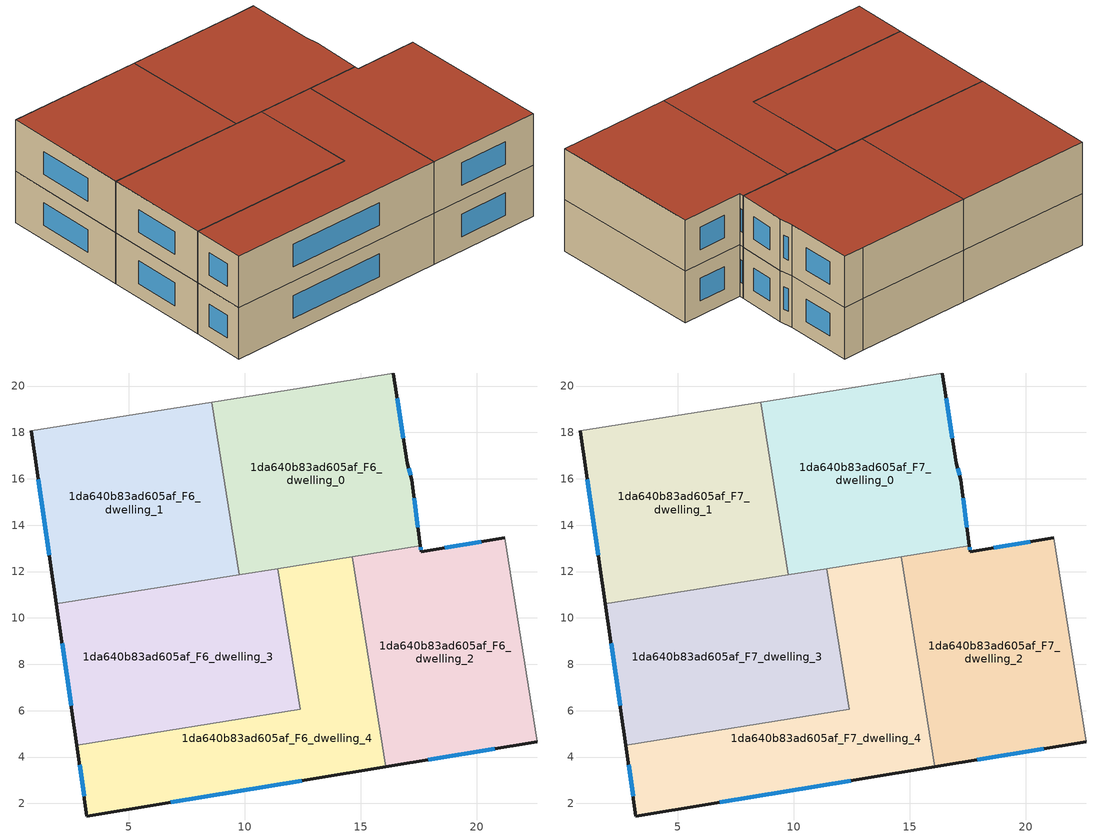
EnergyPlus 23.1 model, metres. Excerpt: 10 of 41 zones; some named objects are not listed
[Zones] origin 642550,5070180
1da640b83ad605af_F6_dwelling_0
 floor to 1da640b83ad605af_F5_dwelling_0 (EU_floor_Construction): 16.41,20.57 17.01,16.66 17.21,15.96 17.57,13.11 9.77,11.87 8.57,19.31 15.21,20.37 z18
 wall outside (EU_wall_Construction): 17.57,13.11 17.21,15.96 17.01,16.66 16.41,20.57 z18:21
 wall to 1da640b83ad605af_F6_dwelling_1 (EU_wall_Construction): 8.57,19.31 9.77,11.87 z18:21
 wall adiabatic (EU_wall_Construction): 16.41,20.57 15.21,20.37 8.57,19.31 z18:21
 wall to 1da640b83ad605af_F6_dwelling_4 (EU_wall_Construction): 11.43,12.13 14.63,12.64 z18:21
 wall to 1da640b83ad605af_F6_dwelling_2 (EU_wall_Construction): 14.63,12.64 17.57,13.11 z18:21
 wall to 1da640b83ad605af_F6_dwelling_3 (EU_wall_Construction): 9.77,11.87 11.43,12.13 z18:21
 window (EU_Window_Construction): 17.47,13.91 17.31,15.16 / 16.84,17.76 16.58,19.47 / 17.15,16.16 17.06,16.47 z18.84:20.16
1da640b83ad605af_F6_dwelling_1
 floor to 1da640b83ad605af_F5_dwelling_1 (EU_floor_Construction): 8.57,19.31 9.77,11.87 1.88,10.6 0.8,18.07 z18
 wall outside (EU_wall_Construction): 0.8,18.07 1.88,10.6 z18:21
 wall adiabatic (EU_wall_Construction): 8.57,19.31 0.8,18.07 z18:21
 wall to 1da640b83ad605af_F6_dwelling_3 (EU_wall_Construction): 1.88,10.6 9.77,11.87 z18:21
 window (EU_Window_Construction): 1.1,15.98 1.57,12.69 z18.84:20.16
1da640b83ad605af_F6_dwelling_2
 floor to 1da640b83ad605af_F5_dwelling_2 (EU_floor_Construction): 21.21,13.46 22.61,4.65 16.08,3.58 14.63,12.64 17.57,13.11 17.61,12.86 z18
 wall outside (EU_wall_Construction): 21.21,13.46 17.61,12.86 17.57,13.11 / 16.08,3.58 22.61,4.65 z18:21
 wall adiabatic (EU_wall_Construction): 22.61,4.65 21.21,13.46 z18:21
 wall to 1da640b83ad605af_F6_dwelling_4 (EU_wall_Construction): 14.63,12.64 16.08,3.58 z18:21
 window (EU_Window_Construction): 20.2,13.29 18.62,13.03 / 17.91,3.88 20.78,4.35 / 17.6,12.93 17.58,13.04 z18.84:20.16
1da640b83ad605af_F6_dwelling_3
 floor to 1da640b83ad605af_F5_dwelling_3 (EU_floor_Construction): 11.43,12.13 12.4,6.05 2.75,4.51 1.88,10.6 z18
 wall outside (EU_wall_Construction): 1.88,10.6 2.75,4.51 z18:21
 wall to 1da640b83ad605af_F6_dwelling_4 (EU_wall_Construction): 2.75,4.51 12.4,6.05 11.43,12.13 z18:21
 window (EU_Window_Construction): 2.12,8.9 2.51,6.22 z18.84:20.16
1da640b83ad605af_F6_dwelling_4
 floor to 1da640b83ad605af_F5_dwelling_4 (EU_floor_Construction): 14.63,12.64 16.08,3.58 3.19,1.46 2.75,4.51 12.4,6.05 11.43,12.13 z18
 wall outside (EU_wall_Construction): 2.75,4.51 3.19,1.46 16.08,3.58 z18:21
 window (EU_Window_Construction): 6.8,2.05 12.47,2.98 / 2.88,3.66 3.07,2.31 z18.84:20.16
1da640b83ad605af_F7_dwelling_0
 floor to 1da640b83ad605af_F6_dwelling_0 (EU_floor_Construction): 16.41,20.57 17.01,16.66 17.21,15.96 17.57,13.11 9.77,11.87 8.57,19.31 15.21,20.37 z21
 wall outside (EU_wall_Construction): 17.57,13.11 17.21,15.96 17.01,16.66 16.41,20.57 z21:24
 wall to 1da640b83ad605af_F7_dwelling_1 (EU_wall_Construction): 8.57,19.31 9.77,11.87 z21:24
 wall adiabatic (EU_wall_Construction): 16.41,20.57 15.21,20.37 8.57,19.31 z21:24
 wall to 1da640b83ad605af_F7_dwelling_4 (EU_wall_Construction): 11.43,12.13 14.63,12.64 z21:24
 wall to 1da640b83ad605af_F7_dwelling_2 (EU_wall_Construction): 14.63,12.64 17.57,13.11 z21:24
 wall to 1da640b83ad605af_F7_dwelling_3 (EU_wall_Construction): 9.77,11.87 11.43,12.13 z21:24
 window (EU_Window_Construction): 17.47,13.91 17.31,15.16 / 16.84,17.76 16.58,19.47 / 17.15,16.16 17.06,16.47 z21.84:23.16
 roof outside (EU_roof_Construction): 17.57,13.11 17.21,15.96 17.01,16.66 16.41,20.57 15.21,20.37 8.57,19.31 9.77,11.87 z24
1da640b83ad605af_F7_dwelling_1
 floor to 1da640b83ad605af_F6_dwelling_1 (EU_floor_Construction): 8.57,19.31 9.77,11.87 1.88,10.6 0.8,18.07 z21
 wall outside (EU_wall_Construction): 0.8,18.07 1.88,10.6 z21:24
 wall adiabatic (EU_wall_Construction): 8.57,19.31 0.8,18.07 z21:24
 wall to 1da640b83ad605af_F7_dwelling_3 (EU_wall_Construction): 1.88,10.6 9.77,11.87 z21:24
 window (EU_Window_Construction): 1.1,15.98 1.57,12.69 z21.84:23.16
 roof outside (EU_roof_Construction): 9.77,11.87 8.57,19.31 0.8,18.07 1.88,10.6 z24
1da640b83ad605af_F7_dwelling_2
 floor to 1da640b83ad605af_F6_dwelling_2 (EU_floor_Construction): 21.21,13.46 22.61,4.65 16.08,3.58 14.63,12.64 17.57,13.11 17.61,12.86 z21
 wall outside (EU_wall_Construction): 21.21,13.46 17.61,12.86 17.57,13.11 / 16.08,3.58 22.61,4.65 z21:24
 wall adiabatic (EU_wall_Construction): 22.61,4.65 21.21,13.46 z21:24
 wall to 1da640b83ad605af_F7_dwelling_4 (EU_wall_Construction): 14.63,12.64 16.08,3.58 z21:24
 window (EU_Window_Construction): 20.2,13.29 18.62,13.03 / 17.91,3.88 20.78,4.35 / 17.6,12.93 17.58,13.04 z21.84:23.16
 roof outside (EU_roof_Construction): 22.61,4.65 21.21,13.46 17.61,12.86 17.57,13.11 14.63,12.64 16.08,3.58 z24
1da640b83ad605af_F7_dwelling_3
 floor to 1da640b83ad605af_F6_dwelling_3 (EU_floor_Construction): 11.43,12.13 12.4,6.05 2.75,4.51 1.88,10.6 z21
 wall outside (EU_wall_Construction): 1.88,10.6 2.75,4.51 z21:24
 wall to 1da640b83ad605af_F7_dwelling_4 (EU_wall_Construction): 2.75,4.51 12.4,6.05 11.43,12.13 z21:24
 window (EU_Window_Construction): 2.12,8.9 2.51,6.22 z21.84:23.16
 roof outside (EU_roof_Construction): 12.4,6.05 11.43,12.13 1.88,10.6 2.75,4.51 z24
1da640b83ad605af_F7_dwelling_4
 floor to 1da640b83ad605af_F6_dwelling_4 (EU_floor_Construction): 14.63,12.64 16.08,3.58 3.19,1.46 2.75,4.51 12.4,6.05 11.43,12.13 z21
 wall outside (EU_wall_Construction): 2.75,4.51 3.19,1.46 16.08,3.58 z21:24
 window (EU_Window_Construction): 6.8,2.05 12.47,2.98 / 2.88,3.66 3.07,2.31 z21.84:23.16
 roof outside (EU_roof_Construction): 16.08,3.58 14.63,12.64 11.43,12.13 12.4,6.05 2.75,4.51 3.19,1.46 z24
[Building]
EU S2 Campaign: North Axis=0; Terrain=City; Solar Distribution=FullExterior
[Site:Location]
Lyon-Bron: Latitude=45.75; Longitude=5; Time Zone=1; Elevation=198
[SizingPeriod:WeatherFileDays]
AnnualSizingPeriod: Begin Month=1; Begin Day of Month=1; End Month=12; End Day of Month=31; Day of Week for Start Day=Monday; Use Weather File Daylight Saving Period=No; Use Weather File Rain and Snow Indicators=No
[MATERIAL]
EU_InternalMass_Material: Roughness=MediumRough; Thickness=0.1; Conductivity=1; Density=1800; Specific Heat=900; Thermal Absorptance=0.9; Solar Absorptance=0.7; Visible Absorptance=0.7
[MATERIAL:NOMASS] Roughness=MediumRough; Thermal Absorptance=0.9; Solar Absorptance=0.7; Visible Absorptance=0.7
Name | Thermal Resistance
EU_wall_NoMass | 0.776494
EU_roof_NoMass | 0.486893
EU_floor_NoMass | 0.421597
[WINDOWMATERIAL:SIMPLEGLAZINGSYSTEM]
EU_Window_SimpleGlazing: UFactor=4.24961; Solar Heat Gain Coefficient=0.83; Visible Transmittance=0.83
[CONSTRUCTION]
EU_wall_Construction: EU_wall_NoMass
EU_roof_Construction: EU_roof_NoMass
EU_floor_Construction: EU_floor_NoMass
EU_Window_Construction: EU_Window_SimpleGlazing
EU_InternalMass_Construction: EU_InternalMass_Material
[ZONE] Type=1; Multiplier=1; Ceiling Height=autocalculate; Floor Area=autocalculate; Part of Total Floor Area=Yes
Name | Volume
1da640b83ad605af_F6_dwelling_0; 1da640b83ad605af_F7_dwelling_0 | 179.437
1da640b83ad605af_F6_dwelling_1; 1da640b83ad605af_F7_dwelling_1 | 179.427
1da640b83ad605af_F6_dwelling_2; 1da640b83ad605af_F7_dwelling_2 | 179.431
1da640b83ad605af_F6_dwelling_3; 1da640b83ad605af_F7_dwelling_3 | 179.454
1da640b83ad605af_F6_dwelling_4; 1da640b83ad605af_F7_dwelling_4 | 179.434
[INTERNALMASS] Construction=EU_InternalMass_Construction
Name | Zone or ZoneList | Surface Area
1da640b83ad605af_F6_dwelling_0_EU_InternalMass | 1da640b83ad605af_F6_dwelling_0 | 59.812
1da640b83ad605af_F6_dwelling_1_EU_InternalMass | 1da640b83ad605af_F6_dwelling_1 | 59.81
1da640b83ad605af_F6_dwelling_2_EU_InternalMass | 1da640b83ad605af_F6_dwelling_2 | 59.8103
1da640b83ad605af_F6_dwelling_3_EU_InternalMass | 1da640b83ad605af_F6_dwelling_3 | 59.8171
1da640b83ad605af_F6_dwelling_4_EU_InternalMass | 1da640b83ad605af_F6_dwelling_4 | 59.8112
1da640b83ad605af_F7_dwelling_0_EU_InternalMass | 1da640b83ad605af_F7_dwelling_0 | 59.812
1da640b83ad605af_F7_dwelling_1_EU_InternalMass | 1da640b83ad605af_F7_dwelling_1 | 59.81
1da640b83ad605af_F7_dwelling_2_EU_InternalMass | 1da640b83ad605af_F7_dwelling_2 | 59.8103
1da640b83ad605af_F7_dwelling_3_EU_InternalMass | 1da640b83ad605af_F7_dwelling_3 | 59.8171
1da640b83ad605af_F7_dwelling_4_EU_InternalMass | 1da640b83ad605af_F7_dwelling_4 | 59.8112
[OTHEREQUIPMENT] Fuel Type=Electricity; Design Level Calculation Method=Watts/Area; Power per Zone Floor Area=1; Fraction Latent=0; Fraction Radiant=0; Fraction Lost=0; Carbon Dioxide Generation Rate=0; EndUse Subcategory=EU_Step8_InternalGains
Name | Zone or ZoneList or Space or SpaceList | Schedule
EU_Step8_InternalGain_1da640b83ad605af_F6_dwelling_0_f000 | 1da640b83ad605af_F6_dwelling_0 | EU_Step8_GainSchedule_1da640b83ad605af_F6_dwelling_0_f000
EU_Step8_InternalGain_1da640b83ad605af_F6_dwelling_1_f000 | 1da640b83ad605af_F6_dwelling_1 | EU_Step8_GainSchedule_1da640b83ad605af_F6_dwelling_1_f000
EU_Step8_InternalGain_1da640b83ad605af_F6_dwelling_2_f000 | 1da640b83ad605af_F6_dwelling_2 | EU_Step8_GainSchedule_1da640b83ad605af_F6_dwelling_2_f000
EU_Step8_InternalGain_1da640b83ad605af_F6_dwelling_3_f000 | 1da640b83ad605af_F6_dwelling_3 | EU_Step8_GainSchedule_1da640b83ad605af_F6_dwelling_3_f000
EU_Step8_InternalGain_1da640b83ad605af_F6_dwelling_4_f000 | 1da640b83ad605af_F6_dwelling_4 | EU_Step8_GainSchedule_1da640b83ad605af_F6_dwelling_4_f000
EU_Step8_InternalGain_1da640b83ad605af_F7_dwelling_0_f000 | 1da640b83ad605af_F7_dwelling_0 | EU_Step8_GainSchedule_1da640b83ad605af_F7_dwelling_0_f000
EU_Step8_InternalGain_1da640b83ad605af_F7_dwelling_1_f000 | 1da640b83ad605af_F7_dwelling_1 | EU_Step8_GainSchedule_1da640b83ad605af_F7_dwelling_1_f000
EU_Step8_InternalGain_1da640b83ad605af_F7_dwelling_2_f000 | 1da640b83ad605af_F7_dwelling_2 | EU_Step8_GainSchedule_1da640b83ad605af_F7_dwelling_2_f000
EU_Step8_InternalGain_1da640b83ad605af_F7_dwelling_3_f000 | 1da640b83ad605af_F7_dwelling_3 | EU_Step8_GainSchedule_1da640b83ad605af_F7_dwelling_3_f000
EU_Step8_InternalGain_1da640b83ad605af_F7_dwelling_4_f000 | 1da640b83ad605af_F7_dwelling_4 | EU_Step8_GainSchedule_1da640b83ad605af_F7_dwelling_4_f000
[ZONEVENTILATION:DESIGNFLOWRATE] Schedule=EU_AlwaysOn; Design Flow Rate Calculation Method=AirChanges/Hour; Air Changes per Hour=0.693814; Ventilation Type=Natural; Fan Pressure Rise=0; Fan Total Efficiency=1; Constant Term Coefficient=1; Temperature Term Coefficient=0; Velocity Term Coefficient=0; Velocity Squared Term Coefficient=0; Minimum Indoor Temperature=-100; Maximum Indoor Temperature=100; Delta Temperature=-100; Minimum Outdoor Temperature=-100; Maximum Outdoor Temperature=100; Maximum Wind Speed=40
Name | Zone or ZoneList or Space or SpaceList
EU_ConstantAir_1da640b83ad605af_F6_dwelling_0 | 1da640b83ad605af_F6_dwelling_0
EU_ConstantAir_1da640b83ad605af_F6_dwelling_1 | 1da640b83ad605af_F6_dwelling_1
EU_ConstantAir_1da640b83ad605af_F6_dwelling_2 | 1da640b83ad605af_F6_dwelling_2
EU_ConstantAir_1da640b83ad605af_F6_dwelling_3 | 1da640b83ad605af_F6_dwelling_3
EU_ConstantAir_1da640b83ad605af_F6_dwelling_4 | 1da640b83ad605af_F6_dwelling_4
EU_ConstantAir_1da640b83ad605af_F7_dwelling_0 | 1da640b83ad605af_F7_dwelling_0
EU_ConstantAir_1da640b83ad605af_F7_dwelling_1 | 1da640b83ad605af_F7_dwelling_1
EU_ConstantAir_1da640b83ad605af_F7_dwelling_2 | 1da640b83ad605af_F7_dwelling_2
EU_ConstantAir_1da640b83ad605af_F7_dwelling_3 | 1da640b83ad605af_F7_dwelling_3
EU_ConstantAir_1da640b83ad605af_F7_dwelling_4 | 1da640b83ad605af_F7_dwelling_4
[HVACTEMPLATE:ZONE:IDEALLOADSAIRSYSTEM] System Availability Schedule=EU_AlwaysOn; Maximum Heating Supply Air Temperature=50; Minimum Cooling Supply Air Temperature=13; Maximum Heating Supply Air Humidity Ratio=0.0156; Minimum Cooling Supply Air Humidity Ratio=0.0077; Heating Limit=NoLimit; Cooling Limit=NoLimit; Heating Availability Schedule=EU_AlwaysOn; Cooling Availability Schedule=EU_CoolingOff; Dehumidification Control Type=ConstantSensibleHeatRatio; Cooling Sensible Heat Ratio=0.7; Dehumidification Setpoint=60; Humidification Control Type=None; Humidification Setpoint=30; Outdoor Air Method=None; Outdoor Air Flow Rate per Person=0.00944; Outdoor Air Flow Rate per Zone Floor Area=0; Outdoor Air Flow Rate per Zone=0; Demand Controlled Ventilation Type=None; Outdoor Air Economizer Type=NoEconomizer; Heat Recovery Type=None; Sensible Heat Recovery Effectiveness=0.7; Latent Heat Recovery Effectiveness=0.65
Name | Template Thermostat
1da640b83ad605af_F6_dwelling_0 | EU_HeatOnly_1da640b83ad605af_F6_dwelling_0
1da640b83ad605af_F6_dwelling_1 | EU_HeatOnly_1da640b83ad605af_F6_dwelling_1
1da640b83ad605af_F6_dwelling_2 | EU_HeatOnly_1da640b83ad605af_F6_dwelling_2
1da640b83ad605af_F6_dwelling_3 | EU_HeatOnly_1da640b83ad605af_F6_dwelling_3
1da640b83ad605af_F6_dwelling_4 | EU_HeatOnly_1da640b83ad605af_F6_dwelling_4
1da640b83ad605af_F7_dwelling_0 | EU_HeatOnly_1da640b83ad605af_F7_dwelling_0
1da640b83ad605af_F7_dwelling_1 | EU_HeatOnly_1da640b83ad605af_F7_dwelling_1
1da640b83ad605af_F7_dwelling_2 | EU_HeatOnly_1da640b83ad605af_F7_dwelling_2
1da640b83ad605af_F7_dwelling_3 | EU_HeatOnly_1da640b83ad605af_F7_dwelling_3
1da640b83ad605af_F7_dwelling_4 | EU_HeatOnly_1da640b83ad605af_F7_dwelling_4
[SIZING:ZONE] Zone Cooling Design Supply Air Temperature Input Method=SupplyAirTemperature; Zone Cooling Design Supply Air Temperature=13; Zone Heating Design Supply Air Temperature Input Method=SupplyAirTemperature; Zone Heating Design Supply Air Temperature=50; Zone Cooling Design Supply Air Humidity Ratio=0.008; Zone Heating Design Supply Air Humidity Ratio=0.008; Cooling Design Air Flow Method=DesignDay; Cooling Design Air Flow Rate=0; Cooling Minimum Air Flow per Zone Floor Area=0.000762; Cooling Minimum Air Flow=0; Cooling Minimum Air Flow Fraction=0.2; Heating Design Air Flow Method=DesignDay; Heating Design Air Flow Rate=0; Heating Maximum Air Flow per Zone Floor Area=0.002032; Heating Maximum Air Flow=0.141576; Heating Maximum Air Flow Fraction=0.3; Account for Dedicated Outdoor Air System=No; Dedicated Outdoor Air System Control Strategy=NeutralSupplyAir; Dedicated Outdoor Air Low Setpoint Temperature for Design=autosize; Dedicated Outdoor Air High Setpoint Temperature for Design=autosize; Zone Load Sizing Method=Sensible Load Only No Latent Load; Zone Latent Cooling Design Supply Air Humidity Ratio Input Method=HumidityRatioDifference; Zone Cooling Design Supply Air Humidity Ratio Difference=0.005; Zone Latent Heating Design Supply Air Humidity Ratio Input Method=HumidityRatioDifference; Zone Humidification Design Supply Air Humidity Ratio Difference=0.005
1da640b83ad605af_F6_dwelling_0; 1da640b83ad605af_F6_dwelling_1; 1da640b83ad605af_F6_dwelling_2; 1da640b83ad605af_F6_dwelling_3; 1da640b83ad605af_F6_dwelling_4; 1da640b83ad605af_F7_dwelling_0; 1da640b83ad605af_F7_dwelling_1; 1da640b83ad605af_F7_dwelling_2; 1da640b83ad605af_F7_dwelling_3; 1da640b83ad605af_F7_dwelling_4
[SCHEDULE:CONSTANT]
Name | Hourly Value
EU_AlwaysOn | 1
EU_CoolingOff | 0
[SCHEDULE:FILE] Column Number=1; Rows to Skip at Top=0; Number of Hours of Data=8760; Column Separator=Comma; Interpolate to Timestep=No; Minutes per Item=60; Adjust Schedule for Daylight Savings=Yes
Name | File
EU_Step8_GainSchedule_1da640b83ad605af_F6_dwelling_0_f000 | ../../schedules/1da640b83ad605af/1da640b83ad605af_F6_dwelling_0_f000_gain.csv
EU_Step8_GainSchedule_1da640b83ad605af_F6_dwelling_1_f000 | ../../schedules/1da640b83ad605af/1da640b83ad605af_F6_dwelling_1_f000_gain.csv
EU_Step8_GainSchedule_1da640b83ad605af_F6_dwelling_2_f000 | ../../schedules/1da640b83ad605af/1da640b83ad605af_F6_dwelling_2_f000_gain.csv
EU_Step8_GainSchedule_1da640b83ad605af_F6_dwelling_3_f000 | ../../schedules/1da640b83ad605af/1da640b83ad605af_F6_dwelling_3_f000_gain.csv
EU_Step8_GainSchedule_1da640b83ad605af_F6_dwelling_4_f000 | ../../schedules/1da640b83ad605af/1da640b83ad605af_F6_dwelling_4_f000_gain.csv
EU_Step8_GainSchedule_1da640b83ad605af_F7_dwelling_0_f000 | ../../schedules/1da640b83ad605af/1da640b83ad605af_F7_dwelling_0_f000_gain.csv
EU_Step8_GainSchedule_1da640b83ad605af_F7_dwelling_1_f000 | ../../schedules/1da640b83ad605af/1da640b83ad605af_F7_dwelling_1_f000_gain.csv
EU_Step8_GainSchedule_1da640b83ad605af_F7_dwelling_2_f000 | ../../schedules/1da640b83ad605af/1da640b83ad605af_F7_dwelling_2_f000_gain.csv
EU_Step8_GainSchedule_1da640b83ad605af_F7_dwelling_3_f000 | ../../schedules/1da640b83ad605af/1da640b83ad605af_F7_dwelling_3_f000_gain.csv
EU_Step8_GainSchedule_1da640b83ad605af_F7_dwelling_4_f000 | ../../schedules/1da640b83ad605af/1da640b83ad605af_F7_dwelling_4_f000_gain.csv
